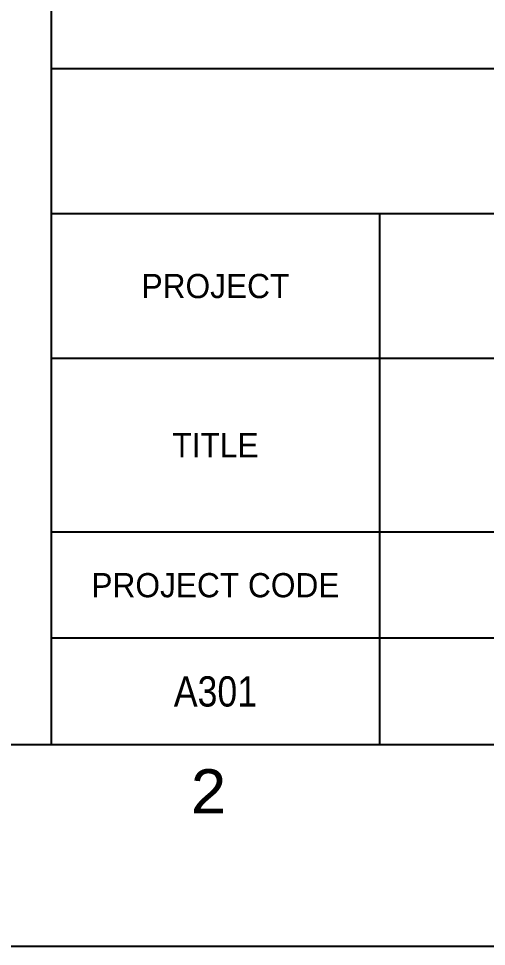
# Model space of a CAD drawing. Header units: feet. Extents: x 1 to 168002, y -59383 to 29717.
# Drawn here: x 32840 to 35160, y -59383 to -54787 of the extents above; entities that cross this region are included whole.
import ezdxf
from ezdxf.enums import TextEntityAlignment as Align

# ---------------------------------------------------------------- set-up
doc = ezdxf.new("R2010")
doc.units = ezdxf.units.FT
doc.header["$LTSCALE"] = 50
doc.header["$MEASUREMENT"] = 0
doc.linetypes.add('CONTINU', pattern=[0])
doc.layers.get('0').update_dxf_attribs({"linetype": 'CONTINUOUS'})
doc.layers.add('BAR_TICK', color=7, linetype='CONTINUOUS')
doc.layers.add('Border', color=7, linetype='CONTINUOUS', lineweight=0)
doc.styles.add('MONOTXT', font='', dxfattribs={"height": 0.2})
doc.styles.add('TB-1$0$MONOTXT', font='monotxt_.ttf')
doc.styles.add('돋움', font='')
doc.styles.get('MONOTXT').set_extended_font_data('Gulim')
doc.styles.get('돋움').set_extended_font_data('Dotum')

# ---------------------------------------------------------------- blocks, each defined once
blk = doc.blocks.new('FORMAT')
at = {"layer": 'Border', "color": 0, "linetype": 'Continuous', "lineweight": 25}
for p, q in [((33000, 9039.4), (33000, 2913.1)), ((41000, 4346.5), (33000, 4346.5)), ((41000, 3629.8), (33000, 3629.8)), ((34629.6, 2913.1), (34629.6, 3629.8)), ((41000, 2913.1), (33000, 2913.1)), ((41000, 2913.1), (33000, 2913.1)), ((33000, 2913.1), (33000, 1000)), ((34629.6, 1000), (34629.6, 2913.1)), ((41000, 2052.8), (33000, 2052.8)), ((41000, 1526.4), (33000, 1526.4)), ((2499.6, 1000), (41000, 1000)), ((33000, 1000), (41000, 1000))]:
    blk.add_line(p, q, dxfattribs=at)
blk.add_lwpolyline([(0, 0), (0, 29700), (42000, 29700), (42000, 0)], close=True, dxfattribs=at)
at = {"layer": 'Border', "color": 0, "linetype": 'Continuous', "lineweight": 25, "style": 'MONOTXT'}
for s, p in [('PROJECT', (33814.8, 3271.4)), ('TITLE', (33814.8, 2483)), ('PROJECT CODE', (33814.8, 1789.6))]:
    blk.add_text(s, height=120, dxfattribs=at).set_placement(p, align=Align.MIDDLE)
at = {"layer": 'Border', "color": 0, "linetype": 'Continuous', "lineweight": 25, "style": 'TB-1$0$MONOTXT'}
blk.add_text('2', height=218.8, dxfattribs=at).set_placement((33780.3, 877.6), align=Align.TOP_CENTER)
blk = doc.blocks.new('TITLE')
at = {"xscale": 0.01, "yscale": 0.01, "zscale": 0.01}
blk.add_blockref('FORMAT', (0, 0), dxfattribs=at)

msp = doc.modelspace()

# ---------------------------------------------------------------- block references
at = {"color": 7, "linetype": 'CONTINU', "ltscale": 100, "xscale": 100, "yscale": 100, "zscale": 100}
msp.add_blockref('TITLE', (1.4, -59383.3, 0.1), dxfattribs=at)

# ---------------------------------------------------------------- texts
at = {"layer": 'BAR_TICK', "color": 2, "style": '돋움', "width": 0.9}
msp.add_text('A301', height=150, dxfattribs=at).set_placement((33816.2, -58120.1, 0.1), align=Align.MIDDLE_CENTER)

doc.saveas('drawing.dxf')
